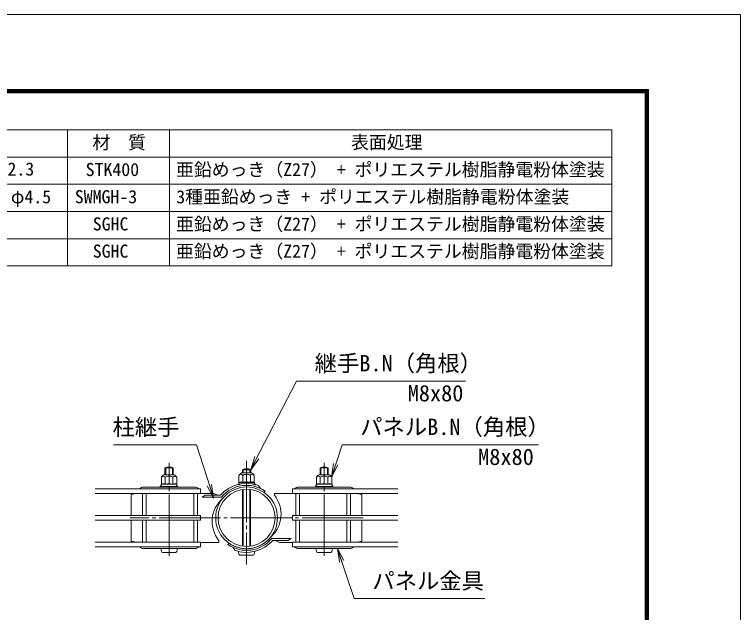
# Model space of a CAD drawing. Units: millimetres, scale not verified. Extents: x -4200 to 4200, y -2970 to 2970.
# Drawn here: x 2067 to 4200, y 1212 to 2970 of the extents above; entities that cross this region are included whole.
import ezdxf
from ezdxf.enums import TextEntityAlignment as Align

# ---------------------------------------------------------------- set-up
doc = ezdxf.new("R2010")
doc.units = ezdxf.units.MM
doc.header["$LTSCALE"] = 10
doc.linetypes.add('LONG_CHAIN', pattern=[21, 18, -1, 1, -1])
doc.layers.add('0-1_D-MTR-TXT', color=7, linetype='Continuous')
for name, color, linetype, lineweight in [('0-2_D-MTR-FRAM', 7, 'Continuous', 9), ('0-3_D-STR1', 1, 'Continuous', 9), ('0-4_D-BMK', 2, 'LONG_CHAIN', 9), ('0-6_0', 7, 'Continuous', 9), ('0-8_D-STR2', 7, 'Continuous', 9), ('0-9_D-STR3', 3, 'Continuous', 9), ('0-A_D-STR-TXT', 7, 'Continuous', 9), ('0-E_D-TTL', 7, 'Continuous', 9)]:
    doc.layers.add(name, color=color, linetype=linetype, lineweight=lineweight)
doc.styles.add('ＭＳ ゴシック', font='')
doc.styles.get('ＭＳ ゴシック').set_extended_font_data('MS Gothic')

# ---------------------------------------------------------------- blocks, each defined once
blk = doc.blocks.new('_Open')
at = {"layer": '0-6_0'}
blk.add_line((-10, 1.667), (0, 0), dxfattribs=at)
blk.add_lwpolyline([(-10, -1.667), (0, 0), (-10, 0)], dxfattribs=at)

msp = doc.modelspace()

# ---------------------------------------------------------------- linework, layer by layer
at = {"layer": '0-2_D-MTR-FRAM'}
for p, q in [((1172.39, 2631.05), (3822.39, 2631.05)), ((2222.39, 2631.05), (2222.39, 2231.05)), ((2522.39, 2631.05), (2522.39, 2231.05)), ((3822.39, 2631.05), (3822.39, 2231.05)), ((1172.39, 2551.05), (3822.39, 2551.05)), ((1172.39, 2471.05), (3822.39, 2471.05)), ((1172.39, 2391.05), (3822.39, 2391.05)), ((1172.39, 2311.05), (3822.39, 2311.05)), ((1172.39, 2231.05), (3822.39, 2231.05))]:
    msp.add_line(p, q, dxfattribs=at)
at = {"layer": '0-3_D-STR1'}
for radius in [90.75, 83.85]:
    msp.add_circle((2748.9, 1490.36), radius, dxfattribs=at)
at = {"layer": '0-4_D-BMK'}
for p, q in [((2521.15, 1379.04), (2521.15, 1651.66)), ((2748.9, 1657.52), (2748.9, 1353.2)), ((2976.65, 1379.04), (2976.65, 1651.66)), ((3091.8, 1490.36), (2406, 1490.36))]:
    msp.add_line(p, q, dxfattribs=at)
at = {"layer": '0-8_D-STR2'}
for p, q in [((2304.3, 1575.71), (2613.9, 1575.71)), ((2304.3, 1562.21), (2613.9, 1562.21)), ((2443.5, 1497.11), (2443.5, 1562.21)), ((2454.3, 1497.11), (2454.3, 1562.21)), ((2593.5, 1497.11), (2593.5, 1562.21)), ((2604.3, 1497.11), (2604.3, 1562.21)), ((2613.9, 1575.71), (2613.9, 1562.21)), ((3193.5, 1575.71), (2883.9, 1575.71)), ((2883.9, 1575.71), (2883.9, 1562.21)), ((3193.5, 1562.21), (2883.9, 1562.21)), ((2893.5, 1497.11), (2893.5, 1562.21)), ((2904.3, 1497.11), (2904.3, 1562.21)), ((3043.5, 1497.11), (3043.5, 1562.21)), ((3054.3, 1497.11), (3054.3, 1562.21)), ((2304.3, 1483.61), (2613.9, 1483.61)), ((2443.5, 1418.51), (2443.5, 1483.61)), ((2454.3, 1418.51), (2454.3, 1483.61)), ((2593.5, 1418.51), (2593.5, 1483.61)), ((2604.3, 1418.51), (2604.3, 1483.61)), ((3193.5, 1483.61), (2883.9, 1483.61)), ((2893.5, 1418.51), (2893.5, 1483.61)), ((2904.3, 1418.51), (2904.3, 1483.61)), ((3043.5, 1418.51), (3043.5, 1483.61)), ((3054.3, 1418.51), (3054.3, 1483.61)), ((2304.3, 1418.51), (2613.9, 1418.51)), ((2613.9, 1418.51), (2613.9, 1405.01)), ((3193.5, 1418.51), (2883.9, 1418.51)), ((2883.9, 1418.51), (2883.9, 1405.01)), ((2304.3, 1405.01), (2613.9, 1405.01)), ((3193.5, 1405.01), (2883.9, 1405.01))]:
    msp.add_line(p, q, dxfattribs=at)
for points in [[(2304.3, 1497.11), (2613.9, 1497.11), (2613.9, 1483.61)], [(3193.5, 1497.11), (2883.9, 1497.11), (2883.9, 1483.61)]]:
    msp.add_lwpolyline(points, dxfattribs=at)
at = {"layer": '0-9_D-STR3'}
for p, q in [((2509.15, 1616.96), (2509.15, 1637.36)), ((2533.15, 1637.36), (2509.15, 1637.36)), ((2511.19, 1616.96), (2511.19, 1637.36)), ((2531.12, 1616.96), (2531.12, 1637.36)), ((2533.15, 1616.96), (2533.15, 1637.36)), ((2733.75, 1622.45), (2763.75, 1622.59)), ((2736.9, 1622.46), (2736.9, 1631.81)), ((2736.9, 1631.81), (2760.9, 1631.81)), ((2738.94, 1622.47), (2738.94, 1631.81)), ((2758.87, 1622.57), (2758.87, 1631.81)), ((2760.9, 1622.58), (2760.9, 1631.81)), ((2964.65, 1616.96), (2964.65, 1637.36)), ((2964.65, 1637.36), (2988.65, 1637.36)), ((2966.69, 1616.96), (2966.69, 1637.36)), ((2986.62, 1616.96), (2986.62, 1637.36)), ((2988.65, 1616.96), (2988.65, 1637.36)), ((2498.64, 1609.45), (2498.64, 1589.36)), ((2536.15, 1616.96), (2506.15, 1616.96)), ((2509.9, 1609.45), (2509.9, 1589.06)), ((2532.41, 1609.45), (2532.41, 1589.06)), ((2543.67, 1609.45), (2543.67, 1589.36)), ((2726.27, 1614.9), (2726.36, 1594.81)), ((2737.53, 1614.95), (2737.62, 1594.56)), ((2760.04, 1615.06), (2760.14, 1594.67)), ((2771.3, 1615.11), (2771.4, 1595.02)), ((2954.14, 1609.45), (2954.14, 1589.36)), ((2961.65, 1616.96), (2991.65, 1616.96)), ((2965.4, 1609.45), (2965.4, 1589.06)), ((2987.91, 1609.45), (2987.91, 1589.06)), ((2999.17, 1609.45), (2999.17, 1589.36)), ((2596.15, 1580.36), (2446.15, 1580.36)), ((2499.64, 1583.4), (2495.32, 1583.4)), ((2497.88, 1588.86), (2497.88, 1583.93)), ((2521.13, 1589.06), (2497.96, 1589.06)), ((2507.63, 1582.46), (2498.15, 1583.63)), ((2505.62, 1581.86), (2499.64, 1583.4)), ((2499.64, 1581.9), (2505.62, 1580.36)), ((2536.69, 1580.36), (2505.62, 1580.36)), ((2534.63, 1582.46), (2507.63, 1582.46)), ((2509, 1581.86), (2509, 1582.46)), ((2533.3, 1582.46), (2509, 1582.46)), ((2521.13, 1589.06), (2544.31, 1589.06)), ((2533.3, 1581.86), (2533.3, 1582.46)), ((2534.63, 1582.46), (2544.12, 1583.63)), ((2542, 1581.9), (2536.69, 1580.36)), ((2546.32, 1583.4), (2542, 1583.4)), ((2546.32, 1581.9), (2542, 1581.9)), ((2543.65, 1589.36), (2544.16, 1589.22)), ((2544.38, 1588.93), (2544.38, 1583.93)), ((2546.32, 1581.9), (2546.32, 1583.4)), ((2723.73, 1588.84), (2728.05, 1588.86)), ((2723.73, 1587.34), (2723.73, 1588.84)), ((2723.73, 1587.34), (2724.27, 1587.34)), ((2725.63, 1594.38), (2725.66, 1589.37)), ((2748.88, 1594.62), (2725.71, 1594.51)), ((2726.36, 1594.81), (2725.85, 1594.67)), ((2729.92, 1588.6), (2725.92, 1589.08)), ((2728.05, 1588.86), (2729.34, 1588.49)), ((2748.88, 1594.62), (2772.06, 1594.73)), ((2767.32, 1588.71), (2771.9, 1589.3)), ((2768.33, 1588.52), (2770.41, 1589.06)), ((2770.41, 1589.06), (2774.73, 1589.08)), ((2772.13, 1594.53), (2772.16, 1589.6)), ((2789.29, 1576.96), (2783.5, 1585.84)), ((2901.65, 1580.36), (3051.65, 1580.36)), ((2951.49, 1583.4), (2955.81, 1583.4)), ((2951.49, 1581.9), (2951.49, 1583.4)), ((2951.49, 1581.9), (2955.81, 1581.9)), ((2953.42, 1588.93), (2953.42, 1583.93)), ((2976.67, 1589.06), (2953.5, 1589.06)), ((2954.16, 1589.36), (2953.65, 1589.22)), ((2963.17, 1582.46), (2953.69, 1583.63)), ((2955.81, 1581.9), (2961.12, 1580.36)), ((2961.12, 1580.36), (2992.19, 1580.36)), ((2963.17, 1582.46), (2990.17, 1582.46)), ((2964.5, 1581.86), (2964.5, 1582.46)), ((2964.5, 1582.46), (2988.8, 1582.46)), ((2976.67, 1589.06), (2999.85, 1589.06)), ((2988.8, 1581.86), (2988.8, 1582.46)), ((2990.17, 1582.46), (2999.66, 1583.63)), ((2992.19, 1581.86), (2998.17, 1583.4)), ((2998.17, 1581.9), (2992.19, 1580.36)), ((2998.17, 1583.4), (3002.49, 1583.4)), ((2999.92, 1588.86), (2999.92, 1583.93)), ((2424.15, 1562.21), (2409.9, 1559.36)), ((2409.9, 1559.36), (2409.9, 1499.36)), ((2613.9, 1562.36), (2652.52, 1562.36)), ((2664.27, 1556.89), (2652.52, 1562.36)), ((2736.8, 1407.39), (2736.8, 1573.33)), ((2738.83, 1407.12), (2738.83, 1573.61)), ((2758.77, 1407.09), (2758.77, 1573.63)), ((2760.8, 1407.36), (2760.8, 1573.36)), ((2800.96, 1564.7), (2803.71, 1568.63)), ((2883.9, 1562.36), (2830.56, 1562.36)), ((2830.56, 1557.56), (2830.56, 1562.36)), ((3087.9, 1559.36), (3072.9, 1562.36)), ((3087.9, 1499.36), (3087.9, 1559.36)), ((2618.14, 1550.89), (2627.14, 1556.89)), ((2674.97, 1550.89), (2618.14, 1550.89)), ((2672.18, 1556.89), (2627.14, 1556.89)), ((2409.9, 1481.36), (2409.9, 1421.36)), ((3087.9, 1421.36), (3087.9, 1481.36)), ((2822.84, 1429.84), (2879.67, 1429.84)), ((2879.67, 1429.84), (2870.67, 1423.84)), ((2409.9, 1421.36), (2424.15, 1418.51)), ((2613.9, 1418.36), (2667.25, 1418.36)), ((2667.25, 1423.16), (2667.25, 1418.36)), ((2696.85, 1416.02), (2694.1, 1412.09)), ((2748.9, 1411.61), (2748.9, 1403.36)), ((2825.63, 1423.84), (2870.67, 1423.84)), ((2833.54, 1423.84), (2845.28, 1418.36)), ((2883.9, 1418.36), (2845.28, 1418.36)), ((3073.65, 1418.51), (3087.9, 1421.36)), ((2446.15, 1400.36), (2596.15, 1400.36)), ((2540.65, 1388.36), (2501.65, 1388.36)), ((2708.52, 1403.77), (2714.31, 1394.89)), ((3051.65, 1400.36), (2901.65, 1400.36)), ((2957.15, 1388.36), (2996.15, 1388.36)), ((2729.4, 1380.41), (2768.4, 1380.41))]:
    msp.add_line(p, q, dxfattribs=at)
for points in [[(2499.64, 1581.9), (2495.32, 1581.9), (2495.32, 1583.4)], [(2542, 1583.4), (2536.69, 1581.86), (2505.62, 1581.86)], [(2772.6, 1587.57), (2774.73, 1587.58), (2774.73, 1589.08)], [(2955.81, 1583.4), (2961.12, 1581.86), (2992.19, 1581.86)], [(2998.17, 1581.9), (3002.49, 1581.9), (3002.49, 1583.4)]]:
    msp.add_lwpolyline(points, dxfattribs=at)
for centre, radius, start, end in [((2521.15, 1614.86), 25.5, 61.92751, 118.07249), ((2746.61, 1602.19), 24, 122.41049, 147.95901), ((2748.9, 1609.31), 25.5, 61.92751, 118.07249), ((2751.08, 1602.21), 24, 32.59272, 58.14124), ((2976.65, 1614.86), 25.5, 61.92751, 118.07249), ((2518.92, 1596.64), 24, 122.13463, 147.68315), ((2504.27, 1606.4), 6.4, 28.45309, 151.54691), ((2521.15, 1592.17), 20.62, 90, 123.09348), ((2521.15, 1592.17), 20.62, 56.90652, 90), ((2538.04, 1606.4), 6.4, 28.45309, 151.54691), ((2523.39, 1596.64), 24, 32.31685, 57.86537), ((2731.91, 1611.87), 6.4, 28.72896, 151.82278), ((2748.87, 1597.73), 20.62, 90.27587, 123.36935), ((2748.87, 1597.73), 20.62, 57.18239, 90.27587), ((2765.69, 1612.04), 6.4, 28.72896, 151.82278), ((2974.42, 1596.64), 24, 122.13463, 147.68315), ((2959.77, 1606.4), 6.4, 28.45309, 151.54691), ((2976.65, 1592.17), 20.62, 90, 123.09348), ((2976.65, 1592.17), 20.62, 56.90652, 90), ((2993.54, 1606.4), 6.4, 28.45309, 151.54691), ((2978.89, 1596.64), 24, 32.31685, 57.86537), ((2446.15, 1562.36), 18, 90, 132.12642), ((2498.18, 1588.86), 0.3, 112.7756, 180), ((2498.18, 1583.93), 0.3, 180, 263), ((2504.25, 1574.41), 15.97, 69.37322, 112.7756), ((2508.96, 1580.75), 1.71, 88.43661, 139.48652), ((2521.13, 1526.79), 63.57, 90, 100.20031), ((2521.13, 1526.79), 63.57, 79.79969, 90), ((2538.02, 1574.41), 15.97, 67.2244, 110.62678), ((2533.35, 1580.75), 1.71, 40.51163, 91.56155), ((2544.08, 1583.93), 0.3, 277, 360), ((2544.08, 1588.93), 0.3, 360, 75), ((2596.15, 1562.36), 18, 47.87358, 90), ((2748.9, 1490.36), 101.55, 70.08458, 139.07477), ((2748.9, 1490.36), 95.55, 55, 140.69754), ((2725.93, 1594.38), 0.3, 105.27587, 180.27587), ((2725.96, 1589.37), 0.3, 180.27587, 263.27587), ((2732.07, 1579.89), 15.97, 69.64909, 113.05147), ((2749.18, 1532.35), 63.57, 90.27587, 100.47617), ((2749.18, 1532.35), 63.57, 80.07556, 90.27587), ((2765.84, 1580.05), 15.97, 67.50027, 110.90265), ((2771.86, 1589.59), 0.3, 277.27587, 0.27587), ((2771.83, 1594.53), 0.3, 0.27587, 67.50027), ((2901.65, 1562.36), 18, 90, 132.12642), ((2953.72, 1588.93), 0.3, 105, 180), ((2953.72, 1583.93), 0.3, 180, 263), ((2959.79, 1574.41), 15.97, 69.37322, 112.7756), ((2964.46, 1580.75), 1.71, 88.43845, 139.48837), ((2976.67, 1526.79), 63.57, 90, 100.20031), ((2976.67, 1526.79), 63.57, 79.79969, 90), ((2993.56, 1574.41), 15.97, 67.2244, 110.62678), ((2988.85, 1580.75), 1.71, 40.51348, 91.56339), ((2999.62, 1583.93), 0.3, 277, 0), ((2999.62, 1588.86), 0.3, 0, 67.2244), ((3051.65, 1562.36), 18, 47.87358, 90), ((2596.15, 1562.36), 18, 0, 9.56022), ((2759.29, 1501.37), 90.75, 311.88087, 38.25418), ((2901.65, 1562.36), 18, 170.43978, 180), ((2738.51, 1479.35), 90.75, 131.88087, 218.25418), ((2412.9, 1499.36), 3, 180, 228.59038), ((3084.9, 1499.36), 3, 311.40962, 0), ((2412.9, 1481.36), 3, 131.40962, 180), ((3084.9, 1481.36), 3, 0, 48.59038), ((2748.9, 1490.36), 95.55, 235, 320.69754), ((2748.9, 1490.36), 90.75, 235, 322.44818), ((2596.15, 1418.36), 18, 350.43978, 0), ((2748.9, 1490.36), 101.55, 250.08458, 319.07477), ((2901.65, 1418.36), 18, 180, 189.56022), ((2446.15, 1418.36), 18, 227.87358, 270), ((2596.15, 1418.36), 18, 270, 312.12642), ((2901.65, 1418.36), 18, 227.87358, 270), ((3051.65, 1418.36), 18, 270, 312.12642)]:
    msp.add_arc(centre, radius, start, end, dxfattribs=at)
for centre, start_param, end_param in [((2501.65, 1402.76), 1.7382444, 3.1415927), ((2540.65, 1402.76), 3.1415927, 4.5449409), ((2729.4, 1394.81), 1.7556044, 3.1415927), ((2768.4, 1394.81), 3.1415927, 4.5275809), ((2957.15, 1402.76), 1.7382444, 3.1415927), ((2996.15, 1402.76), 3.1415927, 4.5449409)]:
    msp.add_ellipse(centre, major_axis=(0, 14.4), ratio=0.3125, start_param=start_param, end_param=end_param, dxfattribs=at)
at = {"layer": '0-A_D-STR-TXT'}
for points in [[(3391.77, 1891.91), (2895.66, 1891.91), (2761.82, 1633.59)], [(2358.09, 1704.9), (2601.66, 1704.9), (2651.3, 1550.48)], [(3606.1, 1704.9), (3029.39, 1704.9), (2999.29, 1612.12)], [(3449.23, 1252.92), (3065.38, 1252.92), (3016.29, 1398.47)]]:
    msp.add_lwpolyline(points, dxfattribs=at)
at = {"layer": '0-E_D-TTL', "color": 2}
msp.add_lwpolyline([(-4200, 2970), (4200, 2970), (4200, -2970), (-4200, -2970)], close=True, dxfattribs=at)
at = {"layer": '0-E_D-TTL'}
for points in [[(-3930, 2750), (3930, 2750), (3930, -2750), (-3930, -2750)], [(-3927.5, 2747.5), (3927.5, 2747.5), (3927.5, -2747.5), (-3927.5, -2747.5)], [(-3925, 2745), (3925, 2745), (3925, -2745), (-3925, -2745)], [(-3922.5, 2742.5), (3922.5, 2742.5), (3922.5, -2742.5), (-3922.5, -2742.5)], [(-3920, 2740), (3920, 2740), (3920, -2740), (-3920, -2740)]]:
    msp.add_lwpolyline(points, close=True, dxfattribs=at)

# ---------------------------------------------------------------- block references
at = {"layer": '0-A_D-STR-TXT', "xscale": 4, "yscale": 4}
for p, rotation in [((2760.9, 1631.81), 242.61059), ((2998.67, 1610.22), 252.02793), ((2651.91, 1548.58), 287.82107), ((3015.65, 1400.36), 108.63505)]:
    msp.add_blockref('_Open', p, dxfattribs=dict(at, rotation=rotation))

# ---------------------------------------------------------------- texts
at = {"layer": '0-1_D-MTR-TXT', "style": 'ＭＳ ゴシック'}
for s, p in [('材\u3000質', (2295.83, 2563.19)), ('表面処理', (3055.73, 2563.65)), ('亜鉛めっき（Z27） + ポリエステル樹脂静電粉体塗装', (2541.48, 2483.33)), ('φ60.5 x 2.3', (1823.27, 2484.91)), ('STK400', (2276.05, 2483.55)), ('芯線φ4.5 x φ4.5', (1754.43, 2403.55)), ('SWMGH-3', (2244.05, 2403.65)), ('3種亜鉛めっき + ポリエステル樹脂静電粉体塗装', (2542.16, 2403.33)), ('SGHC', (2296.97, 2323.65)), ('亜鉛めっき（Z27） + ポリエステル樹脂静電粉体塗装', (2541.48, 2323.33)), ('SGHC', (2296.97, 2243.65)), ('亜鉛めっき（Z27） + ポリエステル樹脂静電粉体塗装', (2541.48, 2243.33))]:
    msp.add_text(s, height=38.49, dxfattribs=at).set_placement(p, align=Align.BOTTOM_LEFT)
at = {"layer": '0-A_D-STR-TXT', "style": 'ＭＳ ゴシック'}
for s, p in [('継手B.N（角根）', (2948.87, 1906.4)), ('M8x80', (3222.3, 1818.36)), ('柱継手', (2355.05, 1718.75)), ('パネルB.N（角根）', (3082.59, 1719.39)), ('M8x80', (3429.28, 1631.35)), ('パネル金具', (3118.33, 1266.77))]:
    msp.add_text(s, height=48.09, dxfattribs=at).set_placement(p, align=Align.BOTTOM_LEFT)

doc.saveas('drawing.dxf')
